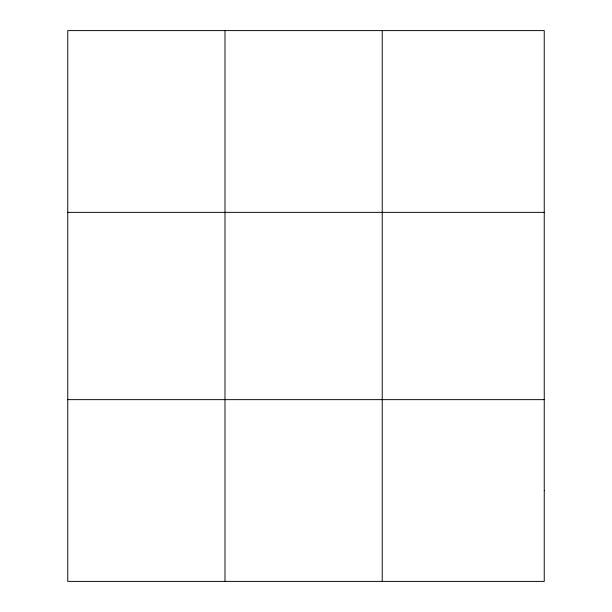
<?xml version="1.0" encoding="UTF-8"?>
<svg xmlns="http://www.w3.org/2000/svg" width="612" height="612" viewBox="0 0 612 612"><rect width="100%" height="100%" fill="white"/><g stroke="black" fill="none" stroke-linecap="round" stroke-linejoin="round"><path stroke-width="0.92" d="M224.994 30.6L224.994 581.4M382.24 30.6L382.24 581.4M67.756 212.364L544.244 212.364M67.756 399.636L544.244 399.636M544.244 490.518L544.244 581.4L67.756 581.4L67.756 30.6L544.244 30.6L544.244 490.518"/></g></svg>
